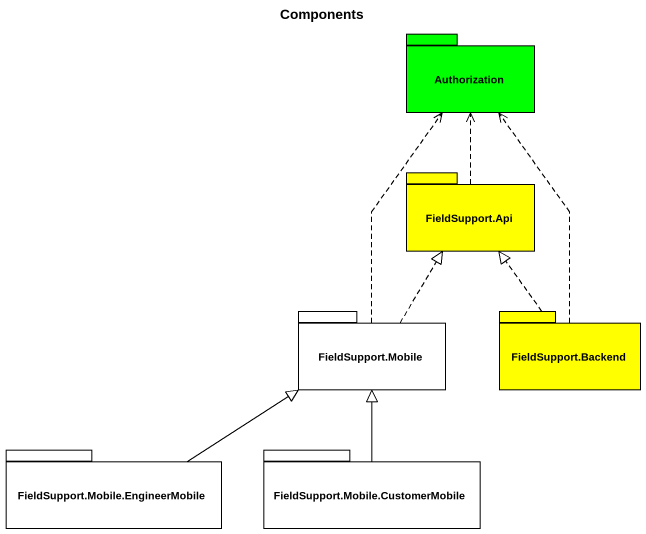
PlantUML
@startuml
title Components
package Authorization #00FF00 {
}
package "FieldSupport.Api" as FieldSupport_Api #FFFF00 {
}
package "FieldSupport.Mobile" as FieldSupport_Mobile {
}
package "FieldSupport.Backend" as FieldSupport_Backend #FFFF00 {
}
package "FieldSupport.Mobile.EngineerMobile" as FieldSupport_Mobile_2 {
}
package "FieldSupport.Mobile.CustomerMobile" as FieldSupport_Mobile_3 {
}
FieldSupport_Api .up.> Authorization
FieldSupport_Mobile .up.> Authorization
FieldSupport_Mobile .up.|> FieldSupport_Api
FieldSupport_Backend .up.> Authorization
FieldSupport_Backend .up.|> FieldSupport_Api
FieldSupport_Mobile_2 -right-|> FieldSupport_Mobile
FieldSupport_Mobile_3 -up-|> FieldSupport_Mobile
@enduml
